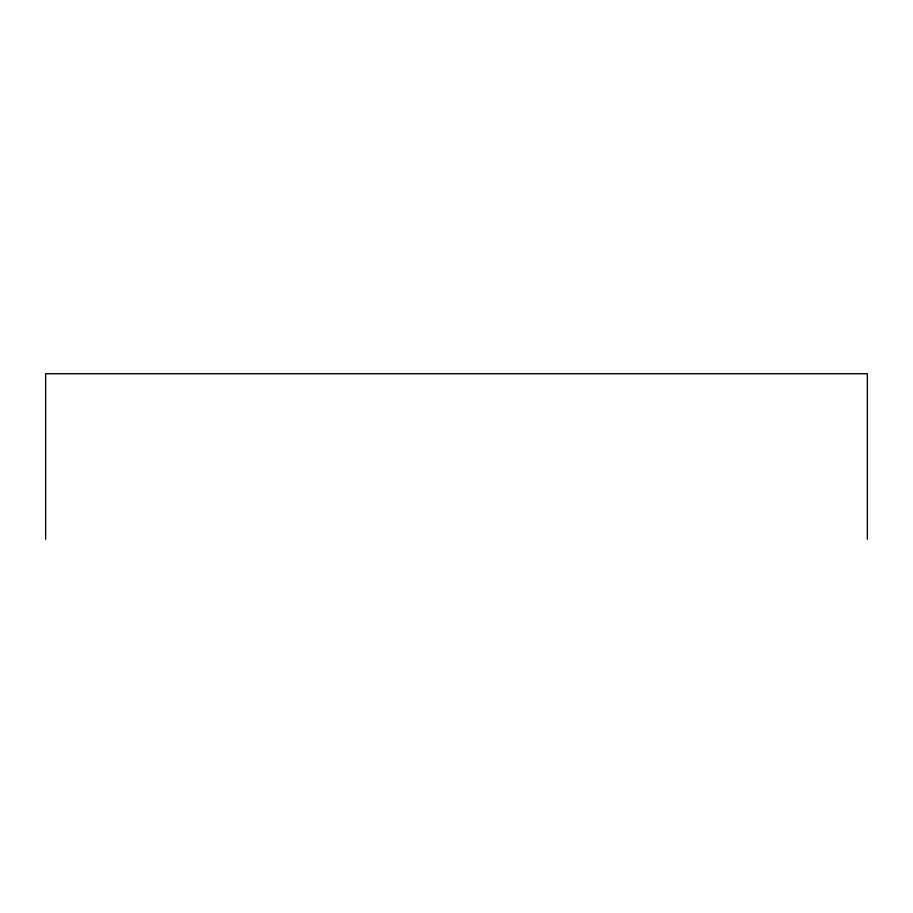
<?xml version="1.0" encoding="UTF-8"?>
<svg xmlns="http://www.w3.org/2000/svg" width="913" height="913" viewBox="0 0 913 913"><rect width="100%" height="100%" fill="white"/><g stroke="black" fill="none" stroke-linecap="round" stroke-linejoin="round"><path stroke-width="1.37" d="M867.35 539.275L867.35 373.725L45.65 373.725L45.65 539.275"/></g></svg>
